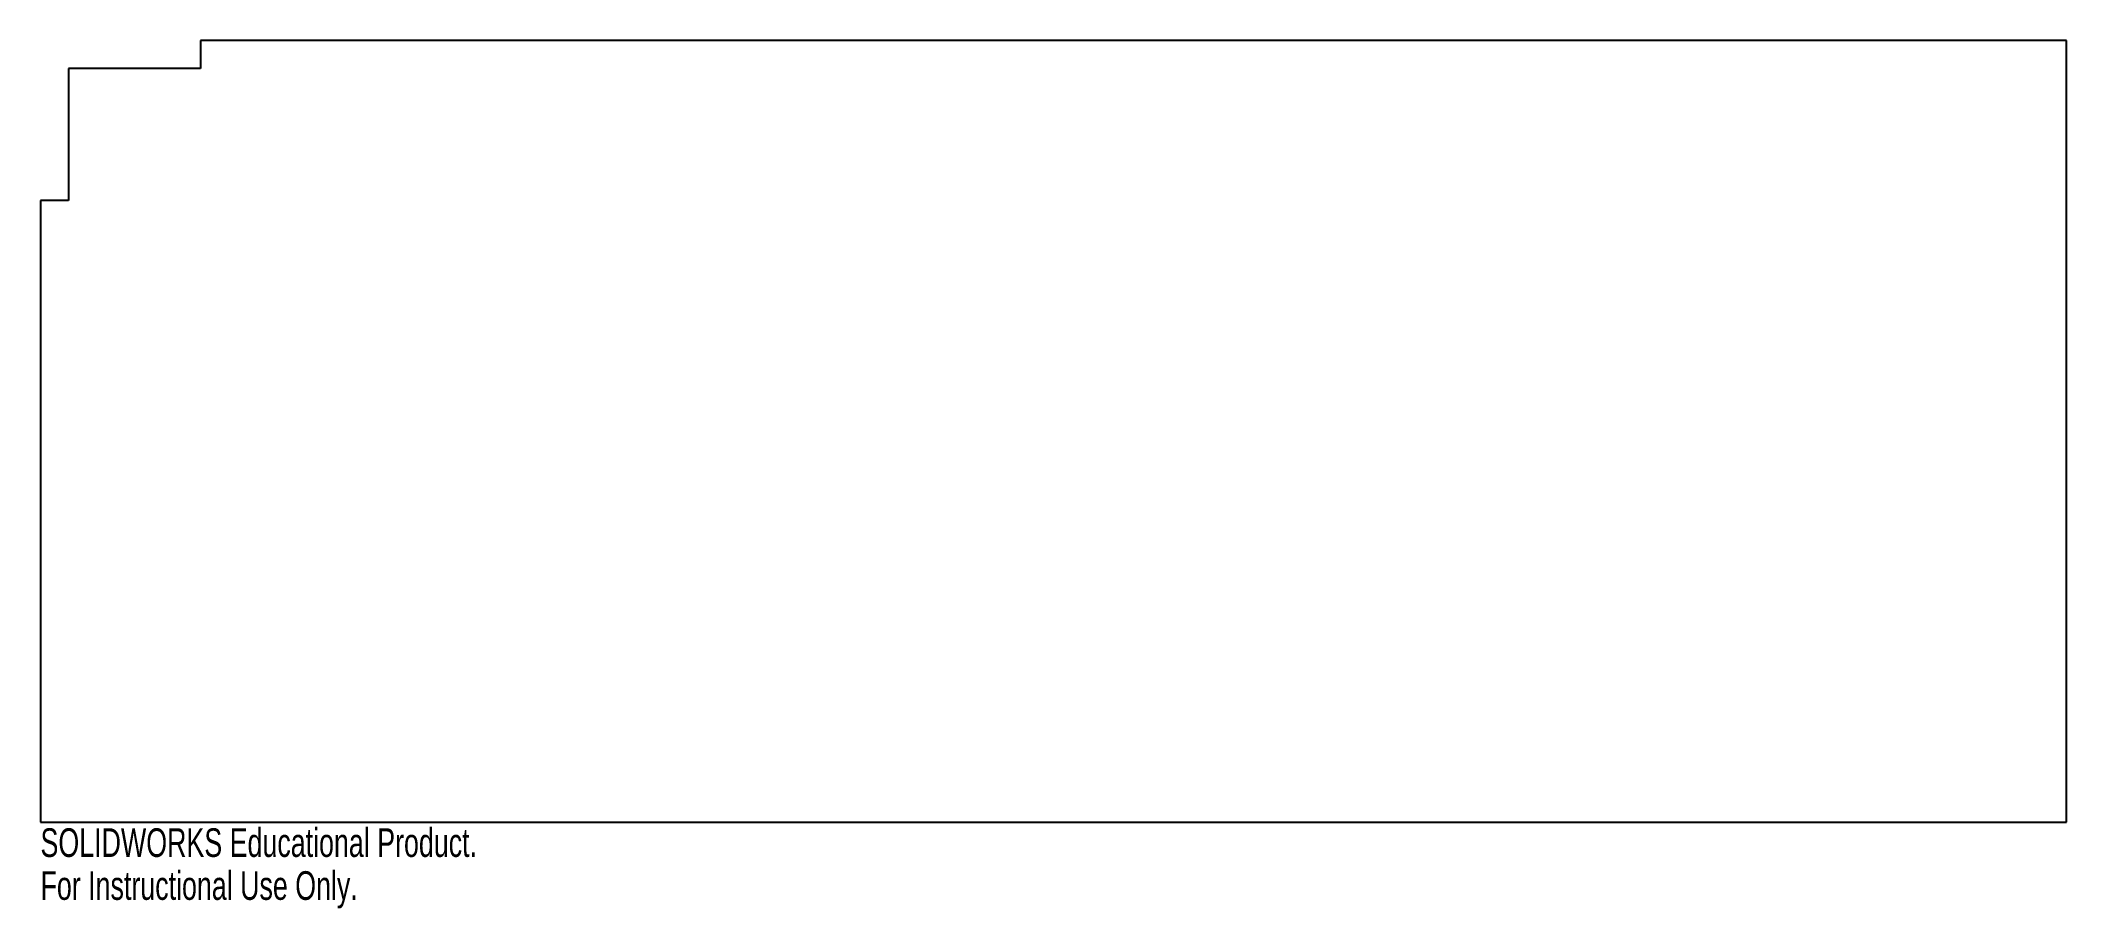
# Model space of a CAD drawing. Header units: millimetres. Extents: x 0 to 342, y -15 to 132.
import ezdxf

# ---------------------------------------------------------------- set-up
doc = ezdxf.new("R2010")
doc.units = ezdxf.units.MM
doc.styles.add('SLDTEXTSTYLE0', font='TXT', dxfattribs={"width": 0.7})

msp = doc.modelspace()

# ---------------------------------------------------------------- linework, layer by layer
at = {"color": 7, "linetype": 'Continuous', "lineweight": 25}
for p, q in [((342, 132), (27, 132)), ((27, 132), (27, 127.3)), ((342, 0), (342, 132)), ((27, 127.3), (4.7, 127.3)), ((4.7, 127.3), (4.7, 105)), ((0, 105), (0, 0)), ((4.7, 105), (0, 105)), ((0, 0), (342, 0))]:
    msp.add_line(p, q, dxfattribs=at)

# ---------------------------------------------------------------- texts
at = {"color": 7, "linetype": 'Continuous', "char_height": 4.8336, "attachment_point": 1, "style": 'SLDTEXTSTYLE0'}
for s, insert in [('SOLIDWORKS Educational Product.', (0, -1.02)), ('For Instructional Use Only.', (0, -8.27))]:
    msp.add_mtext(s, dxfattribs=dict(at, insert=insert))

doc.saveas('drawing.dxf')
